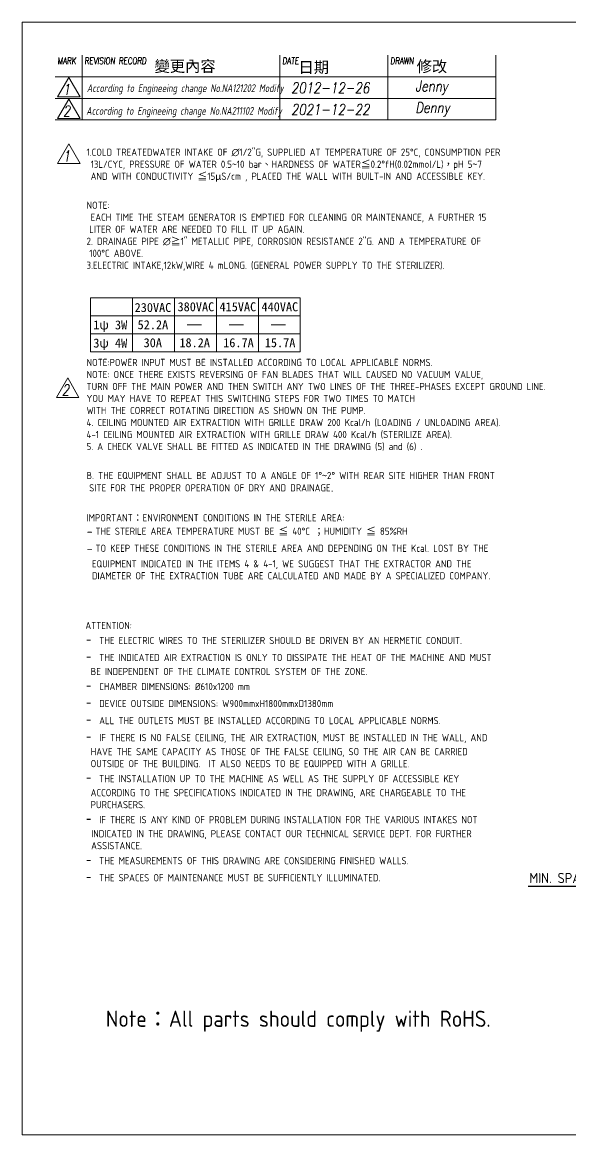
# Model space of a CAD drawing. Header units: millimetres. Extents: x -390415 to -377230, y -7976 to 1294.
# Drawn here: x -390415 to -385841, y -7976 to 1294 of the extents above; entities that cross this region are included whole.
import ezdxf

# ---------------------------------------------------------------- set-up
doc = ezdxf.new("R2010")
doc.units = ezdxf.units.MM
doc.header["$MEASUREMENT"] = 0
doc.layers.get('0').update_dxf_attribs({"lineweight": 25})
for name, color, linetype, lineweight in [('D', 3, 'Continuous', 13), ('F', 7, 'Continuous', 15), ('T', 4, 'Continuous', 15)]:
    doc.layers.add(name, color=color, linetype=linetype, lineweight=lineweight)
doc.styles.get("Standard").update_dxf_attribs({"font": 'KAIU.TTF'})
doc.styles.add('STU25', font='isocp2.shx')
doc.styles.add('Text', font='romans.shx', dxfattribs={"width": 0.8, "oblique": 10})
doc.dimstyles.new('STU25$7', dxfattribs={"dimscale": 35, "dimtxt": 2.5, "dimasz": 2, "dimexe": 1.25, "dimexo": 0.625, "dimgap": 1, "dimtad": 0, "dimdec": 4, "dimdsep": 46, "dimtxsty": 'STU25', "dimcen": 2.5, "dimazin": 2, "dimtfac": 1, "dimtdec": 4, "dimtmove": 0, "dimatfit": 3, "dimfxl": 0, "dimtolj": 1, "dimtzin": 0, "dimarcsym": 0})

msp = doc.modelspace()

# ---------------------------------------------------------------- linework, layer by layer
at = {"layer": 'D'}
for p, q in [((-389846.288, -1003.443), (-389846.288, -1453.443)), ((-389846.288, -1003.443), (-388096.288, -1003.443)), ((-389496.288, -1003.443), (-389496.288, -1453.443)), ((-389146.288, -1003.443), (-389146.288, -1453.443)), ((-388796.288, -1003.443), (-388796.288, -1453.443)), ((-388446.288, -1003.443), (-388446.288, -1453.443)), ((-388096.288, -1003.443), (-388096.288, -1453.443)), ((-389846.288, -1153.443), (-388096.288, -1153.443)), ((-389846.288, -1303.443), (-388096.288, -1303.443)), ((-389846.288, -1453.443), (-388096.288, -1453.443))]:
    msp.add_line(p, q, dxfattribs=at)
at = {"layer": 'D', "color": 11}
for p, q in [((-389040.013, -1228.443), (-388920.331, -1228.443)), ((-388690.013, -1228.443), (-388570.331, -1228.443)), ((-388340.013, -1228.443), (-388220.331, -1228.443))]:
    msp.add_line(p, q, dxfattribs=at)
at = {"layer": 'F', "color": 7}
for p, q in [((-389916.125, 1019.933), (-389916.125, 479.933)), ((-388265.975, 479.933), (-388265.975, 1019.933)), ((-387365.975, 479.933), (-387365.975, 1019.933)), ((-386465.975, 479.933), (-386465.975, 1019.933)), ((-386465.975, 839.933), (-390141.125, 839.933)), ((-390141.125, 659.933), (-386465.975, 659.933)), ((-390141.125, 479.933), (-386465.975, 479.933))]:
    msp.add_line(p, q, dxfattribs=at)
at = {"layer": 'F'}
msp.add_line((-386465.975, 1019.933), (-386465.975, 659.933), dxfattribs=at)
at = {"layer": 'F', "color": 6}
msp.add_lwpolyline([(-390415.146, 1293.954), (-390415.146, -7976.046), (-377230.146, -7976.046), (-377230.146, 1293.954)], close=True, dxfattribs=at)
msp.add_lwpolyline([(-390415.146, 1293.954), (-390415.146, -7976.046), (-377230.146, -7976.046), (-377230.146, 1293.954)], close=True, dxfattribs=at)
at = {"layer": 'F', "color": 7}
for points in [[(-390026.909, 834.264), (-390120.4, 672.333), (-389933.418, 672.333)], [(-390026.909, 654.264), (-390120.4, 492.333), (-389933.418, 492.333)], [(-390026.909, 279.604), (-390120.4, 117.673), (-389933.418, 117.673)], [(-390036.074, -1670.177), (-390129.564, -1832.108), (-389942.583, -1832.108)]]:
    msp.add_lwpolyline(points, close=True, dxfattribs=at)

# ---------------------------------------------------------------- texts
at = {"lineweight": -3}
for s, p in [('變更內容', (-389311.791, 881.148)), ('日期', (-388111.63, 872.248)), ('修改', (-387126.151, 879.368))]:
    msp.add_text(s, height=93.4085, dxfattribs=at).set_placement(p)
at = {"layer": 'D', "color": 11, "attachment_point": 1, "style": 'STU25'}
for s, insert, char_height in [('{\\A1;}\\P{\\A1;\\Fisocp2.shx;\\H0.70487x;1.COLD TREATEDWATER INTAKE OF ∅1/2"G, SUPPLIED AT TEMPERATURE OF 25°C, CONSUMPTION PER }\\P{\\A1;\\Fisocp2.shx;\\H0.70487x; 13L/CYC, PRESSURE OF WATER 0.5}{\\A1;\\f細明體|b0|i0|c136|p49;\\H0.70487x;~}{\\A1;\\Fisocp2.shx;\\H0.70487x;10 bar}{\\A1;\\f標楷體|b0|i0|c136|p65;\\H0.70487x;、}{\\A1;\\Fisocp2.shx;\\H0.70487x;HARDNESS OF WATER}{\\A1;\\f標楷體|b0|i0|c136|p65;\\H0.70487x;≦}{\\A1;\\Fisocp2.shx;\\H0.70487x;0.2°fH(0.02mmol/L)}{\\A1;\\f標楷體|b0|i0|c136|p65;\\H0.70487x;，}{\\A1;\\Fisocp2.shx;\\H0.70487x;pH 5}{\\A1;\\f細明體|b0|i0|c136|p49;\\H0.70487x;~}{\\A1;\\Fisocp2.shx;\\H0.70487x;7}\\P{\\A1;\\Fisocp2.shx;\\H0.70487x; AND WITH CONDUCTIVITY }{\\A1;\\f標楷體|b0|i0|c136|p65;\\H0.70487x;≦}{\\A1;\\Fisocp2.shx;\\H0.70487x;15}{\\A1;\\f細明體|b0|i0|c136|p49;\\H0.70487x;μ}{\\A1;\\Fisocp2.shx;\\H0.70487x;S/cm , PLACED THE WALL WITH BUILT-IN AND ACCESSIBLE KEY.}\\P{\\A1;\\Fisocp2.shx;\\H0.70487x;}\\P{\\A1;\\Fisocp2.shx;\\H0.70487x;NOTE:}\\P{\\A1;\\Fisocp2.shx;\\H0.70487x; EACH TIME THE STEAM GENERATOR IS EMPTIED FOR CLEANING OR MAINTENANCE, A FURTHER 15 }\\P{\\A1;\\F???;\\H0.70487x; }{\\A1;\\Fisocp2.shx;\\H0.70487x;LITER OF WATER ARE NEEDED TO FILL IT UP AGAIN.}\\P{\\A1;\\Fisocp2.shx;\\H0.70487x;2. DRAINAGE PIPE ∅}{\\A1;\\f標楷體|b0|i0|c136|p65;\\H0.70487x;≧}{\\A1;\\Fisocp2.shx;\\H0.70487x;1" METALLIC PIPE, CORROSION RESISTANCE 2"G. AND A TEMPERATURE OF }\\P{\\A1;\\F???;\\H0.70487x; }{\\A1;\\Fisocp2.shx;\\H0.70487x;100°C ABOVE.}\\P{\\A1;\\Fisocp2.shx;\\H0.70487x;3.ELECTRIC INTAKE,12kW,WIRE 4 mLONG. (GENERAL POWER SUPPLY TO THE STERILIZER).}\\P{\\A1;\\Fisocp2.shx;\\H0.70487x;}\\P{\\A1;\\Fisocp2.shx;\\H0.70487x;}\\P{\\A1;\\Fisocp2.shx;\\H0.70487x;}\\P{\\A1;\\Fisocp2.shx;\\H0.70487x;}\\P{\\A1;\\Fisocp2.shx;\\H0.70487x;}\\P{\\A1;\\Fisocp2.shx;\\H0.70487x;NOTE:POWER INPUT MUST BE INSTALLED ACCORDING TO LOCAL APPLICABLE NORMS.}\\P{\\A1;\\H0.70487x;NOTE: ONCE THERE EXISTS REVERSING OF FAN BLADES THAT WILL CAUSED NO VACUUM VALUE, }\\P{\\A1;\\H0.70487x;TURN OFF THE MAIN POWER AND THEN SWITCH ANY TWO LINES OF THE THREE-PHASES EXCEPT GROUND LINE. }\\P{\\A1;\\H0.70487x;YOU MAY HAVE TO REPEAT THIS SWITCHING STEPS FOR TWO TIMES TO MATCH }\\P{\\A1;\\H0.70487x;WITH THE CORRECT ROTATING DIRECTION AS SHOWN ON THE PUMP. }\\P{\\A1;\\Fisocp2.shx;\\H0.70487x;4. CEILING MOUNTED AIR EXTRACTION WITH GRILLE DRAW 200 Kcal/h (LOADING / UNLOADING AREA).}\\P{\\A1;\\Fisocp2.shx;\\H0.70487x;4-1 CEILING MOUNTED AIR EXTRACTION WITH GRILLE DRAW 400 Kcal/h (STERILIZE AREA).}\\P{\\A1;\\Fisocp2.shx;\\H0.70487x;5. A CHECK VALVE SHALL BE FITTED AS INDICATED IN THE DRAWING (5) and (6) .}\\P{\\A1;\\Fisocp2.shx;\\H0.70487x;}\\P{\\A1;\\Fisocp2.shx;\\H0.70487x;B. THE EQUIPMENT SHALL BE ADJUST TO A ANGLE OF 1°}{\\A1;\\f細明體|b0|i0|c136|p49;\\H0.70487x;~}{\\A1;\\Fisocp2.shx;\\H0.70487x;2° WITH REAR SITE HIGHER THAN FRONT }\\P{\\A1;\\F???;\\H0.70487x; }{\\A1;\\Fisocp2.shx;\\H0.70487x;SITE FOR THE PROPER OPERATION OF DRY AND DRAINAGE}{\\A1;\\fArial|b0|i0|c0|p34;\\H0.77324x;.}\\P{\\A1;\\fArial|b0|i0|c0|p34;\\H0.77324x;}\\P{\\A1;\\Fisocp2.shx;\\H0.70512x;IMPORTANT}{\\A1;\\f標楷體|b0|i0|c136|p65;\\H0.70512x;：}{\\A1;\\Fisocp2.shx;\\H0.70512x;ENVIRONMENT CONDITIONS IN THE STERILE AREA:}\\P{\\A1;\\Fisocp2.shx;\\H1.00000x;-}{\\A1;\\F???;\\H0.70420x; }{\\A1;\\Fisocp2.shx;\\H0.70420x;THE STERILE AREA TEMPERATURE MUST BE }{\\A1;\\f標楷體|b0|i0|c136|p65;\\H0.70420x;≦}{\\A1;\\Fisocp2.shx;\\H0.70420x; 40°C }{\\A1;\\f標楷體|b0|i0|c136|p65;\\H0.70420x;；}{\\A1;\\Fisocp2.shx;\\H0.70420x;HUMIDITY }{\\A1;\\f標楷體|b0|i0|c136|p65;\\H0.70420x;≦}{\\A1;\\Fisocp2.shx;\\H0.70420x; 85%RH}\\P{\\A1;\\Fisocp2.shx;\\H1.00000x;-}{\\A1;\\F???;\\H0.70420x; }{\\A1;\\Fisocp2.shx;\\H0.70420x;TO KEEP THESE CONDITIONS IN THE STERILE AREA AND DEPENDING ON THE Kcal. LOST BY THE }\\P{\\A1;\\F???;\\H0.70420x;  }{\\A1;\\Fisocp2.shx;\\H0.70420x;EQUIPMENT INDICATED IN THE ITEMS 4 & 4-1, WE SUGGEST THAT THE EXTRACTOR AND THE }\\P{\\A1;\\F???;\\H0.70420x;  }{\\A1;\\Fisocp2.shx;\\H0.70420x;DIAMETER OF THE EXTRACTION TUBE ARE CALCULATED AND MADE BY A SPECIALIZED COMPANY.}', (-389878.903, 382.806), 85.129463), ('{\\f標楷體|b0|i0|c136|p65;230VAC}', (-389478.045, -1045.394), 75), ('{\\f標楷體|b0|i0|c136|p65;380VAC}', (-389120.161, -1039.208), 75), ('{\\f標楷體|b0|i0|c136|p65;415VAC}', (-388770.161, -1039.208), 75), ('{\\f標楷體|b0|i0|c136|p65;440VAC}', (-388420.161, -1039.208), 75), ('{\\f標楷體|b0|i0|c136|p65;1ψ 3W}', (-389822.48, -1190.36), 75), ('{\\f標楷體|b0|i0|c136|p65;52.2A}', (-389453.102, -1188.763), 75), ('{\\f標楷體|b0|i0|c136|p65;3ψ 4W}', (-389822.48, -1341.433), 75), ('{\\f標楷體|b0|i0|c136|p65;30A}', (-389403.104, -1338.763), 75), ('{\\f標楷體|b0|i0|c136|p65;18.2A}', (-389104.789, -1338.763), 75), ('{\\f標楷體|b0|i0|c136|p65;16.7A}', (-388739.626, -1338.763), 75), ('{\\f標楷體|b0|i0|c136|p65;15.7A}', (-388392.495, -1338.763), 75), ('\\PATTENTION:\\P{\\f標楷體|b0|i0|c136|p65;\\H1.42x;- }THE ELECTRIC WIRES TO THE STERILIZER SHOULD BE DRIVEN BY AN HERMETIC CONDUIT.  \\P{\\f標楷體|b0|i0|c136|p65;\\H1.42x;- }THE INDICATED AIR EXTRACTION IS ONLY TO DISSIPATE THE HEAT OF THE MACHINE AND MUST \\P{\\f???|b0|i0|c0|p65;  }BE INDEPENDENT OF THE CLIMATE CONTROL SYSTEM OF THE ZONE.\\P{\\f標楷體|b0|i0|c136|p65;\\H1.42x;- }CHAMBER DIMENSIONS: %%C610x1200 mm\\P{\\f標楷體|b0|i0|c136|p65;\\H1.42x;- }DEVICE OUTSIDE DIMENSIONS: W900mmxH1800mmxD1380mm\\P{\\f標楷體|b0|i0|c136|p65;\\H1.42x;- }ALL THE OUTLETS MUST BE INSTALLED ACCORDING TO LOCAL APPLICABLE NORMS.\\P{\\f標楷體|b0|i0|c136|p65;\\H1.42x;- }IF THERE IS NO FALSE CEILING, THE AIR EXTRACTION, MUST BE INSTALLED IN THE WALL, AND \\P{\\f???|b0|i0|c0|p65;  }HAVE THE SAME CAPACITY AS THOSE OF THE FALSE CEILING, SO THE AIR CAN BE CARRIED \\P{\\f???|b0|i0|c0|p65;  }OUTSIDE OF THE BUILDING.  IT ALSO NEEDS TO BE EQUIPPED WITH A GRILLE.\\P{\\f標楷體|b0|i0|c136|p65;\\H1.42x;- }THE INSTALLATION UP TO THE MACHINE AS WELL AS THE SUPPLY OF ACCESSIBLE KEY \\P{\\f???|b0|i0|c0|p65;  }ACCORDING TO THE SPECIFICATIONS INDICATED IN THE DRAWING, ARE CHARGEABLE TO THE \\P{\\f???|b0|i0|c0|p65;  }PURCHASERS.{\\fArial|b0|i0|c0|p34;\\H1.087x; \\P\\f標楷體|b0|i0|c136|p65;\\H1.306x;- }IF THERE IS ANY KIND OF PROBLEM DURING INSTALLATION FOR THE VARIOUS INTAKES NOT \\P{\\f???|b0|i0|c0|p65;\\H1.087x;  }INDICATED IN THE DRAWING, PLEASE CONTACT OUR TECHNICAL SERVICE DEPT. FOR FURTHER \\P{\\f???|b0|i0|c0|p65;\\H1.087x;  }ASSISTANCE.\\P{\\f標楷體|b0|i0|c136|p65;\\H1.42x;- }THE MEASUREMENTS OF THIS DRAWING ARE CONSIDERING FINISHED WALLS.\\P{\\f標楷體|b0|i0|c136|p65;\\H1.42x;- }THE SPACES OF MAINTENANCE MUST BE SUFFICIENTLY ILLUMINATED.', (-389888.936, -3602.399), 59.952484)]:
    msp.add_mtext(s, dxfattribs=dict(at, insert=insert, char_height=char_height))
at = {"layer": 'D', "color": 11, "insert": (-386187.1, -5794.167), "char_height": 85, "attachment_point": 1}
msp.add_mtext('{\\Fisocp2.shx;\\C3;MIN. SPACE FOR SERVICE}', dxfattribs=at)
at = {"layer": 'D', "color": 0, "insert": (-389718.025, -6942.035), "char_height": 135.00867, "attachment_point": 1, "style": 'STU25'}
msp.add_mtext('Note{\\f標楷體|b0|i0|c136|p65;：}All parts should comply with RoHS.', dxfattribs=at)
at = {"layer": 'F', "color": 1, "lineweight": 15, "style": 'Text', "oblique": 5, "width": 0.8}
for s, p in [('MARK', (-390121.223, 945.633)), ('REVISION RECORD', (-389896.223, 945.633)), ('DATE', (-388246.073, 945.633)), ('DRAWN', (-387346.073, 945.633))]:
    msp.add_text(s, height=54, dxfattribs=at).set_placement(p)
at = {"layer": 'T', "lineweight": 20, "style": 'Text', "oblique": 10, "width": 0.8}
for s, p in [('1', (-390075.847, 688.806)), ('2012-12-26', (-388173.809, 702.261)), ('Jenny', (-387137.35, 718.061)), ('2', (-390075.847, 508.806)), ('2021-12-22', (-388173.809, 522.261)), ('Denny', (-387137.35, 538.061)), ('1', (-390075.847, 134.146)), ('2', (-390085.011, -1815.635))]:
    msp.add_text(s, height=90, dxfattribs=at).set_placement(p)
at = {"layer": 'T', "linetype": 'Continuous', "lineweight": 20, "char_height": 65, "attachment_point": 1, "style": 'Text'}
for s, insert in [('{\\Fisocp2.shx|c136;According to Engineeing change No.NA121202 Modify}', (-389875.917, 777.478)), ('{\\Fisocp2.shx|c136;According to Engineeing change No.NA211102 Modify}', (-389881.34, 587.682))]:
    msp.add_mtext(s, dxfattribs=dict(at, insert=insert))

# ---------------------------------------------------------------- leaders
at = {"layer": 'D'}
msp.add_leader([(-384697.218, -5748.878), (-384966.661, -5908.727), (-386195.911, -5908.727)], dimstyle='STU25$7', override={"dimgap": 1, "dimtad": 0}, dxfattribs=at)

doc.saveas('drawing.dxf')
